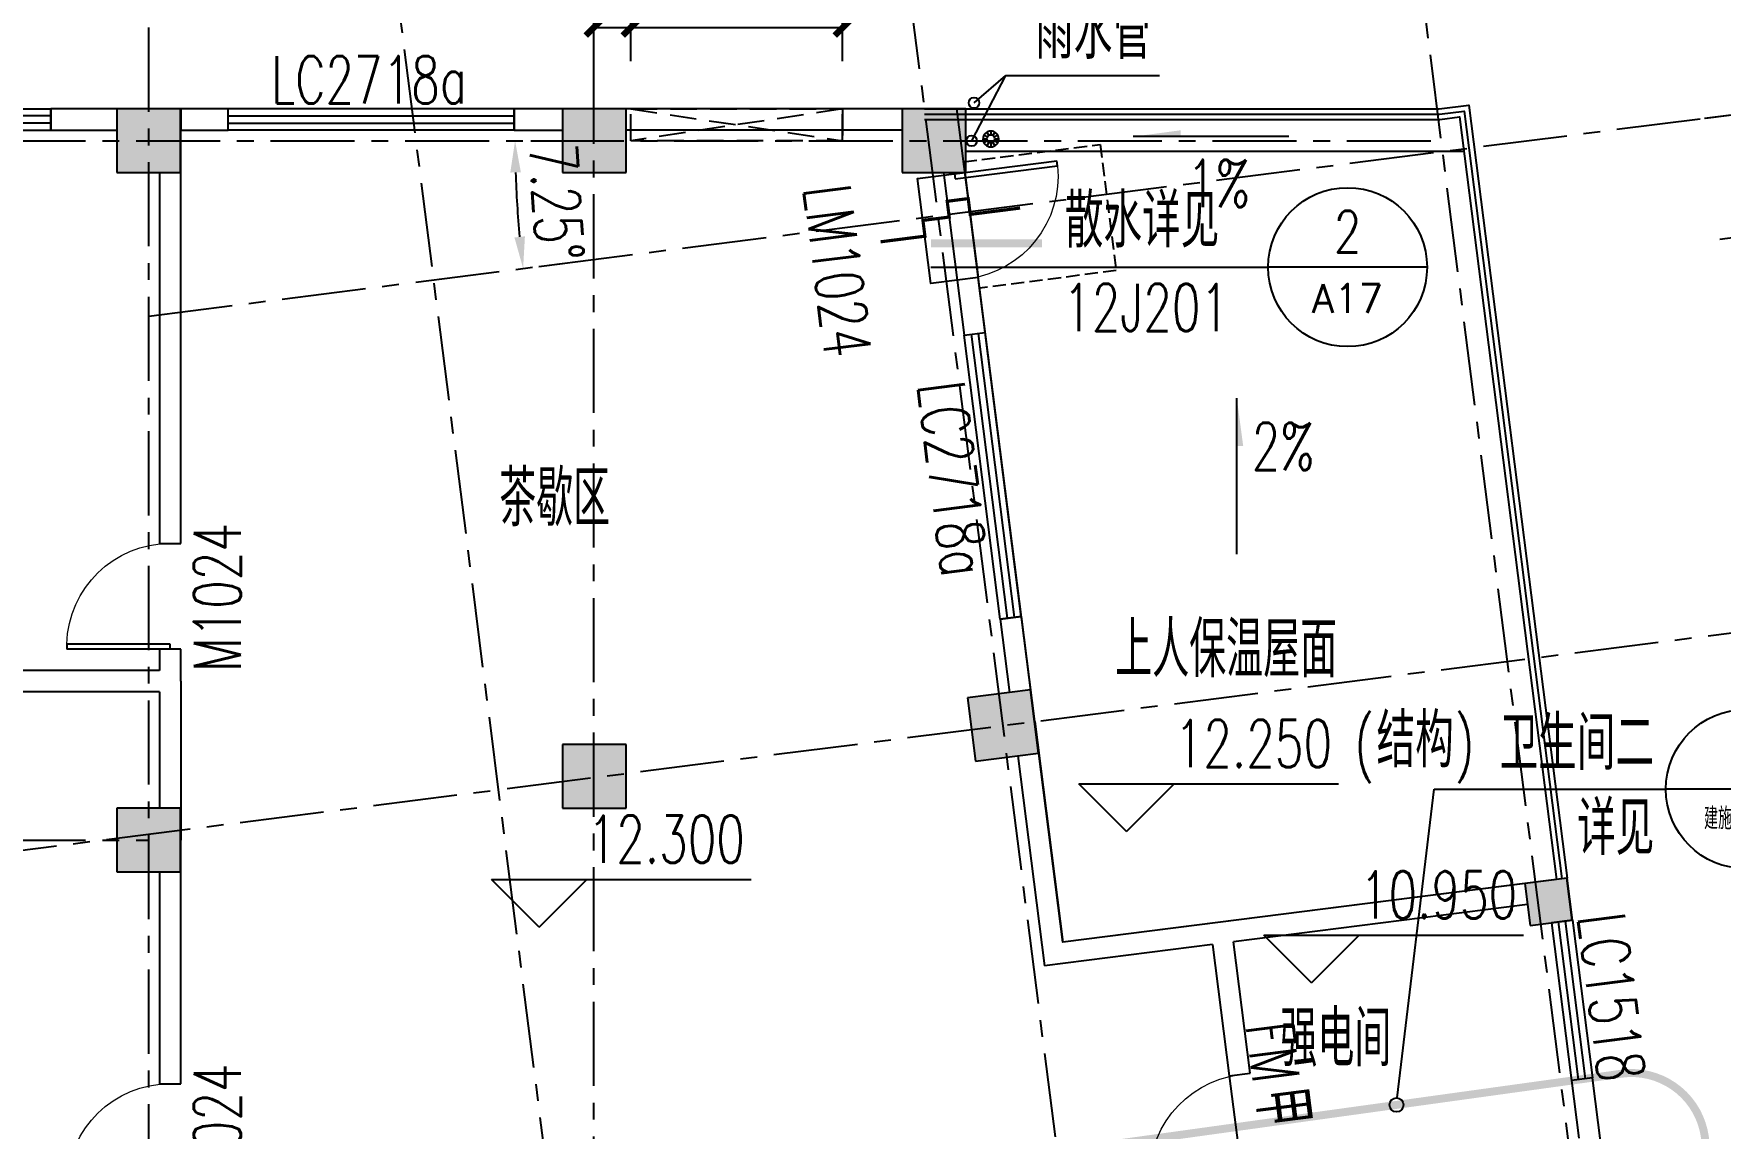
# Model space of a CAD drawing. Header units: millimetres. Extents: x -1048436 to -185795, y -983427 to 400387.
# Drawn here: x -699698 to -683778, y 10863 to 21192 of the extents above; entities that cross this region are included whole.
import ezdxf
from ezdxf.enums import TextEntityAlignment as Align

# ---------------------------------------------------------------- set-up
doc = ezdxf.new("R2010")
doc.units = ezdxf.units.MM
doc.header["$LTSCALE"] = 500
for name, pattern in [('( Dashed )', [0.75, 0.5, -0.25]), ('DASH', [0.35, 0.25, -0.1]), ('一层轴网$0$CENTER', [50.8, 31.75, -6.35, 6.35, -6.35])]:
    doc.linetypes.add(name, pattern=pattern)
for name, color, linetype in [('COLUMN', 254, 'Continuous'), ('DIM_IDEN', 3, 'Continuous'), ('DIM_LEAD', 3, 'Continuous'), ('PUB_DIM', 3, 'Continuous'), ('PUB_HATCH', 8, 'Continuous'), ('PUB_TEXT', 7, 'Continuous'), ('WINDOW', 4, 'Continuous'), ('WINDOW_TEXT', 7, 'Continuous'), ('一层轴网$0$PUB_DIM', 3, 'Continuous'), ('一层轴网$0$建-符号', 150, 'Continuous'), ('一层轴网$0$建-轴线', 1, '一层轴网$0$CENTER'), ('建-墙', 254, 'Continuous'), ('建-屋面-排水沟落水口', 175, 'Continuous'), ('建-文字', 4, 'Continuous'), ('建-楼梯-扶手栏杆', 3, 'Continuous'), ('建-符号', 13, 'Continuous'), ('建-符号-箭头', 13, 'Continuous'), ('建-符号-门编号', 13, 'Continuous'), ('建-门扇', 32, 'Continuous')]:
    doc.layers.add(name, color=color, linetype=linetype)
doc.styles.add('_TCH_DIM', font='SIMPLEX', dxfattribs={"bigfont": 'GBCBIG'})
doc.styles.add('_TCH_DIM_T3', font='SIMPLEX', dxfattribs={"width": 0.705882, "bigfont": 'GBCBIG'})
doc.styles.add('_TCH_LABEL', font='COMPLEX', dxfattribs={"bigfont": 'GBCBIG'})
doc.styles.add('_TCH_WINDOW', font='SIMPLEX', dxfattribs={"height": 3.5, "bigfont": 'GBCBIG'})
doc.styles.add('XD2008', font='xd-hzs.shx', dxfattribs={"width": 0.7, "bigfont": 'xd-hztxt.shx'})
doc.styles.add('一层轴网$0$_TCH_DIM_T3', font='SIMPLEX', dxfattribs={"width": 0.705882, "bigfont": 'GBCBIG'})
doc.styles.add('一层轴网$0$XD2008_T3', font='xd-hzs.shx', dxfattribs={"width": 0.7, "bigfont": 'xd-hztxt.shx'})
doc.dimstyles.new('_TCH_ARCH&&150', dxfattribs={"dimtxt": 446.25, "dimasz": 150, "dimexe": 375, "dimexo": 450, "dimgap": 150, "dimtad": 1, "dimdec": 0, "dimzin": 0, "dimdsep": 46, "dimtxsty": '_TCH_DIM_T3', "dimblk": 'ARCHTICK', "dimcen": 0.09, "dimclrt": 7, "dimazin": 2, "dimtfac": 1, "dimtdec": 0, "dimtix": 1, "dimtmove": 2, "dimatfit": 3, "dimldrblk": 'ARCHTICK', "dimfxl": 1, "dimtolj": 1, "dimtzin": 0, "dimarcsym": 0})
doc.dimstyles.new('一层轴网$0$_TCH_ARROW&&150', dxfattribs={"dimtxt": 446.25, "dimasz": 300, "dimexe": 375, "dimexo": 450, "dimgap": 150, "dimtad": 1, "dimdec": 0, "dimzin": 0, "dimdsep": 46, "dimtxsty": '一层轴网$0$_TCH_DIM_T3', "dimcen": 0.09, "dimclrt": 7, "dimazin": 2, "dimtfac": 1, "dimtdec": 0, "dimtix": 1, "dimtmove": 2, "dimatfit": 3, "dimfxl": 1, "dimtolj": 1, "dimtzin": 0, "dimarcsym": 0})
doc.dimstyles.new('一层轴网$0$XD100&&150', dxfattribs={"dimtxt": 525, "dimasz": 225, "dimexe": 150, "dimexo": 150, "dimgap": 75, "dimtad": 1, "dimdec": 0, "dimdsep": 46, "dimtxsty": '一层轴网$0$XD2008_T3', "dimblk": '一层轴网$0$_ARCHTICK', "dimcen": 2.5, "dimdle": 150, "dimclrt": 7, "dimaunit": 1, "dimadec": 0, "dimazin": 0, "dimtfac": 1, "dimtdec": 0, "dimtix": 1, "dimtmove": 0, "dimatfit": 3, "dimfxl": 1, "dimtolj": 1, "dimtzin": 0, "dimarcsym": 0})

# ---------------------------------------------------------------- blocks, each defined once
blk = doc.blocks.new('A$C70866F3F')
for p, q in [((75, 150), (0, 150)), ((20, 225), (85, 187)), ((20, 75), (85, 112)), ((75, 280), (112, 215)), ((112, 85), (75, 20)), ((150, 300), (150, 225)), ((150, 75), (150, 0)), ((225, 280), (187, 215)), ((187, 85), (225, 20)), ((215, 187), (280, 225)), ((215, 112), (280, 75)), ((300, 150), (225, 150))]:
    blk.add_line(p, q)
for radius in [150, 75]:
    blk.add_circle((150, 150), radius)
blk = doc.blocks.new('A$C1A8E3B15')
at = {"layer": 'DIM_LEAD'}
for p, q in [((62668, -3), (62990, 614)), ((62690, 357), (62990, 614)), ((62990, 614), (64440, 614))]:
    blk.add_line(p, q, dxfattribs=at)
at = {"layer": '建-屋面-排水沟落水口'}
for centre in [(62690, 357), (62668, -1)]:
    blk.add_circle(centre, 50, dxfattribs=at)
at = {"layer": '建-屋面-排水沟落水口', "xscale": -0.5, "yscale": 0.5, "zscale": 0.5, "rotation": 359.9999999666495}
blk.add_blockref('A$C70866F3F', (62924, -59), dxfattribs=at)
at = {"layer": 'PUB_TEXT', "style": '_TCH_DIM'}
blk.add_text('雨水管', height=506.4, dxfattribs=at).set_placement((63266, 772))
blk = doc.blocks.new('_ArchTick')
at = {"color": 0, "linetype": 'ByBlock', "const_width": 0.4}
blk.add_lwpolyline([(-0.5, -0.5), (0.5, 0.5)], dxfattribs=at)
blk = doc.blocks.new('*D3013')
at = {"layer": 'Defpoints', "color": 0, "transparency": 16777216}
for p in [(-73659, 96769), (-75643, 96516), (-73540, 95833)]:
    blk.add_point(p, dxfattribs=at)
at = {"layer": 'PUB_DIM', "color": 0, "lineweight": -2, "transparency": 16777216}
for p, q in [((-73603, 96322), (-73493, 95461)), ((-75587, 96070), (-75477, 95209)), ((-75524, 95581), (-73540, 95833))]:
    blk.add_line(p, q, dxfattribs=at)
at = {"layer": 'PUB_DIM', "color": 0, "lineweight": -2, "transparency": 16777216, "xscale": 150, "yscale": 150, "zscale": 150}
for p, rotation in [((-73540, 95833), 7.247525978362402), ((-75524, 95581), 187.2475259783624)]:
    blk.add_blockref('_ArchTick', p, dxfattribs=dict(at, rotation=rotation))
at = {"layer": 'PUB_DIM', "color": 7, "transparency": 16777216, "insert": (-74579, 96077), "char_height": 446.2, "attachment_point": 5, "rotation": 7.2475, "style": '_TCH_DIM_T3'}
blk.add_mtext('\\A1;2000', dxfattribs=at)
blk = doc.blocks.new('*D3014')
at = {"layer": 'Defpoints', "color": 0, "transparency": 16777216}
for p in [(-75643, 96516), (-77032, 96340), (-75524, 95581)]:
    blk.add_point(p, dxfattribs=at)
at = {"layer": 'PUB_DIM', "color": 0, "lineweight": -2, "transparency": 16777216}
for p, q in [((-75587, 96070), (-75477, 95209)), ((-76975, 95893), (-76866, 95032)), ((-76913, 95404), (-75524, 95581))]:
    blk.add_line(p, q, dxfattribs=at)
at = {"layer": 'PUB_DIM', "color": 0, "lineweight": -2, "transparency": 16777216, "xscale": 150, "yscale": 150, "zscale": 150}
for p, rotation in [((-75524, 95581), 7.247525978362555), ((-76913, 95404), 187.2475259783625)]:
    blk.add_blockref('_ArchTick', p, dxfattribs=dict(at, rotation=rotation))
at = {"layer": 'PUB_DIM', "color": 7, "transparency": 16777216, "insert": (-76266, 95862), "char_height": 446.2, "attachment_point": 5, "rotation": 7.2475, "style": '_TCH_DIM_T3'}
blk.add_mtext('\\A1;1400', dxfattribs=at)
blk = doc.blocks.new('*D3015')
at = {"layer": 'Defpoints', "color": 0, "transparency": 16777216}
for p in [(-80243, 116268), (-82243, 115501), (-80243, 115501)]:
    blk.add_point(p, dxfattribs=at)
at = {"layer": 'PUB_DIM', "color": 0, "lineweight": -2, "transparency": 16777216}
for p, q in [((-82243, 115951), (-82243, 116643)), ((-80243, 115951), (-80243, 116643)), ((-82243, 116268), (-80243, 116268))]:
    blk.add_line(p, q, dxfattribs=at)
at = {"layer": 'PUB_DIM', "color": 0, "lineweight": -2, "transparency": 16777216, "xscale": 150, "yscale": 150, "zscale": 150, "rotation": 180}
blk.add_blockref('_ArchTick', (-82243, 116268), dxfattribs=at)
at = {"layer": 'PUB_DIM', "color": 0, "lineweight": -2, "transparency": 16777216, "xscale": 150, "yscale": 150, "zscale": 150}
blk.add_blockref('_ArchTick', (-80243, 116268), dxfattribs=at)
at = {"layer": 'PUB_DIM', "color": 7, "transparency": 16777216, "insert": (-81243, 116642), "char_height": 446.2, "attachment_point": 5, "style": '_TCH_DIM_T3'}
blk.add_mtext('\\A1;2000', dxfattribs=at)
blk = doc.blocks.new('*D3016')
at = {"layer": 'Defpoints', "color": 0, "transparency": 16777216}
for p in [(-82243, 116268), (-82593, 115501), (-82243, 115501)]:
    blk.add_point(p, dxfattribs=at)
at = {"layer": 'PUB_DIM', "color": 0, "lineweight": -2, "transparency": 16777216}
for p, q in [((-82593, 115951), (-82593, 116643)), ((-82243, 115951), (-82243, 116643)), ((-82593, 116268), (-82243, 116268))]:
    blk.add_line(p, q, dxfattribs=at)
at = {"layer": 'PUB_DIM', "color": 0, "lineweight": -2, "transparency": 16777216, "xscale": 150, "yscale": 150, "zscale": 150, "rotation": 180}
blk.add_blockref('_ArchTick', (-82593, 116268), dxfattribs=at)
at = {"layer": 'PUB_DIM', "color": 0, "lineweight": -2, "transparency": 16777216, "xscale": 150, "yscale": 150, "zscale": 150}
blk.add_blockref('_ArchTick', (-82243, 116268), dxfattribs=at)
at = {"layer": 'PUB_DIM', "color": 7, "transparency": 16777216, "insert": (-83148, 116681), "char_height": 446.2, "attachment_point": 5, "style": '_TCH_DIM_T3'}
blk.add_mtext('\\A1;350', dxfattribs=at)
blk = doc.blocks.new('一层轴网$0$_ARCHTICK')
at = {"color": 0, "linetype": 'ByBlock', "const_width": 0.15}
blk.add_lwpolyline([(-0.5, -0.5), (0.5, 0.5)], dxfattribs=at)
blk = doc.blocks.new('*D3053')
at = {"layer": 'Defpoints', "color": 0, "transparency": 16777216}
for p in [(69444, 79990), (71543, 75368), (70056, 75179)]:
    blk.add_point(p, dxfattribs=at)
at = {"layer": '一层轴网$0$建-符号', "color": 0, "lineweight": -2, "transparency": 16777216}
for p, q in [((70913, 80328), (71562, 75219)), ((69593, 80009), (71080, 80198)), ((70205, 75198), (71692, 75387))]:
    blk.add_line(p, q, dxfattribs=at)
at = {"layer": '一层轴网$0$建-符号', "color": 0, "lineweight": -2, "transparency": 16777216, "xscale": 225, "yscale": 225, "zscale": 225}
for p, rotation in [((70932, 80179), 97.24752617045677), ((71543, 75368), 277.2475261704568)]:
    blk.add_blockref('一层轴网$0$_ARCHTICK', p, dxfattribs=dict(at, rotation=rotation))
at = {"layer": '一层轴网$0$建-符号', "color": 7, "transparency": 16777216, "insert": (71572, 77816), "char_height": 525, "attachment_point": 5, "rotation": 277.2475, "style": '一层轴网$0$XD2008_T3'}
blk.add_mtext('\\A1;4850', dxfattribs=at)
blk = doc.blocks.new('*D3064')
at = {"layer": 'Defpoints', "color": 0, "transparency": 16777216}
for p in [(57908, 79776), (67765, 79776), (58217, 79374), (57987, 78533)]:
    blk.add_point(p, dxfattribs=at)
at = {"layer": '一层轴网$0$PUB_DIM', "color": 0, "lineweight": -2, "transparency": 16777216}
for p, q in [((58358, 79776), (58583, 79776)), ((58433, 78590), (58656, 78618))]:
    blk.add_line(p, q, dxfattribs=at)
blk.add_arc((67765, 79776), 9557, 181.7986, 185.449, dxfattribs=at)
at = {"layer": '一层轴网$0$PUB_DIM', "color": 0, "transparency": 16777216}
for points in [[(58163, 79476), (58263, 79477), (58208, 79776)], [(58301, 78874), (58202, 78863), (58284, 78571)]]:
    blk.add_solid(points, dxfattribs=at)
at = {"layer": '一层轴网$0$PUB_DIM', "color": 7, "transparency": 16777216, "insert": (58600, 79196), "char_height": 446.2, "attachment_point": 5, "rotation": 273.6238, "style": '一层轴网$0$_TCH_DIM_T3'}
blk.add_mtext('\\A1;7.25°', dxfattribs=at)
blk = doc.blocks.new('*D1210')
at = {"layer": 'Defpoints', "color": 0, "transparency": 16777216}
for p in [(-683889, 16518), (-682657, 15667), (-683763, 15527)]:
    blk.add_point(p, dxfattribs=at)
at = {"layer": 'PUB_DIM', "color": 0, "lineweight": -2, "transparency": 16777216}
for p, q in [((-682783, 16659), (-682802, 16808)), ((-683443, 16575), (-682411, 16706)), ((-682783, 16659), (-682657, 15667)), ((-683317, 15583), (-682285, 15715)), ((-682657, 15667), (-682638, 15518))]:
    blk.add_line(p, q, dxfattribs=at)
at = {"layer": 'PUB_DIM', "color": 0, "lineweight": -2, "transparency": 16777216, "xscale": 150, "yscale": 150, "zscale": 150}
for p, rotation in [((-682783, 16659), 277.2475258899177), ((-682657, 15667), 97.2475258899177)]:
    blk.add_blockref('_ArchTick', p, dxfattribs=dict(at, rotation=rotation))
at = {"layer": 'PUB_DIM', "color": 7, "transparency": 16777216, "insert": (-682350, 16210), "char_height": 446.2, "attachment_point": 5, "rotation": 277.2475, "style": '_TCH_DIM_T3'}
blk.add_mtext('\\A1;1000', dxfattribs=at)
blk = doc.blocks.new('*D1211')
at = {"layer": 'Defpoints', "color": 0, "transparency": 16777216}
for p in [(-684230, 19197), (-682783, 16659), (-683889, 16518)]:
    blk.add_point(p, dxfattribs=at)
at = {"layer": 'PUB_DIM', "color": 0, "lineweight": -2, "transparency": 16777216}
for p, q in [((-683783, 19254), (-682752, 19385)), ((-683124, 19337), (-682783, 16659)), ((-683443, 16575), (-682411, 16706))]:
    blk.add_line(p, q, dxfattribs=at)
at = {"layer": 'PUB_DIM', "color": 0, "lineweight": -2, "transparency": 16777216, "xscale": 150, "yscale": 150, "zscale": 150}
for p, rotation in [((-683124, 19337), 97.2475258899177), ((-682783, 16659), 277.2475258899177)]:
    blk.add_blockref('_ArchTick', p, dxfattribs=dict(at, rotation=rotation))
at = {"layer": 'PUB_DIM', "color": 7, "transparency": 16777216, "insert": (-682584, 18045), "char_height": 446.2, "attachment_point": 5, "rotation": 277.2475, "style": '_TCH_DIM_T3'}
blk.add_mtext('\\A1;2700', dxfattribs=at)
blk = doc.blocks.new('*D1212')
at = {"layer": 'Defpoints', "color": 0, "transparency": 16777216}
for p in [(-684375, 20338), (-683124, 19337), (-684230, 19197)]:
    blk.add_point(p, dxfattribs=at)
at = {"layer": 'PUB_DIM', "color": 0, "lineweight": -2, "transparency": 16777216}
for p, q in [((-683269, 20479), (-683288, 20627)), ((-683928, 20395), (-682897, 20526)), ((-683269, 20479), (-683124, 19337)), ((-683783, 19254), (-682752, 19385)), ((-683124, 19337), (-683105, 19189))]:
    blk.add_line(p, q, dxfattribs=at)
at = {"layer": 'PUB_DIM', "color": 0, "lineweight": -2, "transparency": 16777216, "xscale": 150, "yscale": 150, "zscale": 150}
for p, rotation in [((-683269, 20479), 277.2475258899182), ((-683124, 19337), 97.24752588991825)]:
    blk.add_blockref('_ArchTick', p, dxfattribs=dict(at, rotation=rotation))
at = {"layer": 'PUB_DIM', "color": 7, "transparency": 16777216, "insert": (-682826, 19955), "char_height": 446.2, "attachment_point": 5, "rotation": 277.2475, "style": '_TCH_DIM_T3'}
blk.add_mtext('\\A1;1150', dxfattribs=at)
blk = doc.blocks.new('$DorLib2D$00000001')
for p, q in [((0.45, 0.975), (0.5, 0.975)), ((0.45, 0), (0.45, 0.975)), ((0.5, 0), (0.5, 0.975)), ((0.5, 0), (0.45, 0))]:
    blk.add_line(p, q)
at = {"lineweight": 13}
blk.add_arc((0.475, 0), 0.975, 91.4693, 180, dxfattribs=at)
blk = doc.blocks.new('$TCHSYS$WIN2D')
for p, q in [((-0.5, 0.5), (0.5, 0.5)), ((-0.5, 0.5), (-0.5, -0.5)), ((0.5, 0.5), (0.5, -0.5)), ((0.5, 0.1667), (-0.5, 0.1667)), ((0.5, -0.1667), (-0.5, -0.1667)), ((-0.5, -0.5), (0.5, -0.5))]:
    blk.add_line(p, q)
blk = doc.blocks.new('A$C6BF62B60')
at = {"linetype": '( Dashed )'}
for points in [[(-82243.1, 115501), (-80243.1, 115501), (-80243.1, 115201), (-82243.1, 115201), (-82243.1, 115501), (-80243.1, 115201), (-80243.1, 115501), (-82243.1, 115201)], [(-73659.4, 96768.6), (-75643.4, 96516.3), (-75681.3, 96813.9), (-73697.3, 97066.2), (-73659.4, 96768.6), (-75681.3, 96813.9), (-75643.4, 96516.3), (-73697.3, 97066.2)]]:
    blk.add_lwpolyline(points, dxfattribs=at)
at = {"layer": 'PUB_DIM'}
dim = blk.add_linear_dim(base=(-82243.1, 116268.4), p1=(-82593.1, 115501), p2=(-82243.1, 115501), angle=0, dimstyle='_TCH_ARCH&&150', dxfattribs=at)
dim.commit()
dim.dimension.update_dxf_attribs({"geometry": '*D3016', "text_midpoint": (-83148.1, 116680.9), "dimtype": 161})
for p1, p2, distance, picture, middle in [((-82243.1, 115501), (-80243.1, 115501), 767.5, '*D3015', (-81243.1, 116641.6)), ((-75643.4, 96516.3), (-73659.4, 96768.6), -943.2, '*D3013', (-74579.5, 96076.9)), ((-77032.2, 96339.7), (-75643.4, 96516.3), -943.2, '*D3014', (-76265.9, 95862.5))]:
    dim = blk.add_aligned_dim(p1=p1, p2=p2, distance=distance, dimstyle='_TCH_ARCH&&150', dxfattribs=at)
    dim.commit()
    dim.dimension.update_dxf_attribs({"geometry": picture, "text_midpoint": middle})
blk = doc.blocks.new('A$C2C8523F8')
at = {"layer": '一层轴网$0$建-符号'}
blk.add_line((69443.9, 79989.9), (73976.6, 80566.3), dxfattribs=at)
at = {"layer": '一层轴网$0$建-轴线', "ltscale": 0.05}
for p, q in [((74638.3, 19327.2), (66478.9, 83487.5)), ((69876.7, 18721.7), (61717.3, 82882)), ((65115, 18116.1), (56955.6, 82276.4)), ((58950, 55616.6), (58950, 82276.4)), ((54750, 78121.2), (69443.9, 79989.9)), ((11450, 79776.4), (66950.9, 79776.4)), ((53092.4, 73021.4), (70055.7, 75178.6)), ((11450, 73176.4), (54751.3, 73176.4))]:
    blk.add_line(p, q, dxfattribs=at)
blk.add_lwpolyline([(54750, -2500), (54750, 82276.4)], dxfattribs=at)
at = {"layer": '一层轴网$0$PUB_DIM'}
dim = blk.add_angular_dim_3p(base=(58216.6, 79373.6), center=(67765.4, 79776.4), p1=(57908.1, 79776.4), p2=(57986.9, 78532.9), dimstyle='一层轴网$0$_TCH_ARROW&&150', dxfattribs=at)
dim.commit()
dim.dimension.update_dxf_attribs({"geometry": '*D3064', "text_midpoint": (58599.6, 79195.9)})
at = {"layer": '一层轴网$0$建-符号'}
dim = blk.add_aligned_dim(p1=(69443.9, 79989.9), p2=(70055.7, 75178.6), distance=1499.7, dimstyle='一层轴网$0$XD100&&150', dxfattribs=at)
dim.commit()
dim.dimension.update_dxf_attribs({"geometry": '*D3053', "text_midpoint": (71572.4, 77816)})

msp = doc.modelspace()

# ---------------------------------------------------------------- hatches: boundary and pattern name
at = {"layer": 'PUB_HATCH'}
for points in [[(-698912.7, 20482.4), (-698912.7, 19882.4), (-698312.7, 19882.4), (-698312.7, 20482.4)], [(-694705.8, 20482.4), (-694705.8, 19882.4), (-694105.8, 19882.4), (-694105.8, 20482.4)], [(-691500.9, 20482.4), (-691500.9, 19882.4), (-690900.9, 19882.4), (-690900.9, 20482.4)], [(-690885.4, 14923.3), (-690809.7, 14328.1), (-690214.5, 14403.8), (-690290.2, 14999)], [(-694705.6, 14485), (-694705.6, 13885), (-694105.6, 13885), (-694105.6, 14485)], [(-698912.7, 13882.4), (-698912.7, 13282.4), (-698312.7, 13282.4), (-698312.7, 13882.4)], [(-685622.5, 13173.2), (-685572.1, 12776.4), (-685175.3, 12826.9), (-685225.7, 13223.7)]]:
    msp.add_hatch(color=256, dxfattribs=at).paths.add_polyline_path(points)
at = {"layer": '建-符号-箭头'}
for points in [[(-689321.7, 20220.4), (-688871.7, 20220.4), (-688871.7, 20280.4)], [(-688341.7, 17752), (-688341.7, 17302), (-688281.7, 17302)]]:
    msp.add_hatch(color=256, dxfattribs=at).paths.add_polyline_path(points)

# ---------------------------------------------------------------- linework, layer by layer
msp.add_line((-688794.5, 12769.8), (-689786.5, 12643.7))
for points in [[(-691288.6, 20482.5), (-686430.5, 20482.5), (-686152, 20517.9), (-685224.4, 13223.9)], [(-690981, 18865.9), (-691229, 18834.3), (-691355.1, 19826.3), (-691107.1, 19857.9), (-690981, 18865.9)]]:
    msp.add_lwpolyline(points)
msp.add_lwpolyline([(-690985, 20482.5), (-686430.5, 20482.5), (-686152, 20517.9), (-685224.4, 13223.9), (-689984.9, 12618.5)], close=True)
at = {"const_width": 30}
msp.add_lwpolyline([(-691704.8, 19228), (-691285.8, 19281.3), (-691304.8, 19430.1), (-691056.8, 19461.7), (-691075.7, 19610.5), (-690877.3, 19635.7), (-690858.4, 19486.9), (-690387.7, 19546.7)], dxfattribs=at)
at = {"layer": 'COLUMN'}
for p, q in [((-698912.7, 20482.4), (-698912.7, 19882.4)), ((-698312.7, 20482.4), (-698912.7, 20482.4)), ((-698312.7, 19882.4), (-698312.7, 20482.4)), ((-694705.8, 20482.4), (-694705.8, 19882.4)), ((-694105.8, 20482.4), (-694705.8, 20482.4)), ((-694105.8, 19882.4), (-694105.8, 20482.4)), ((-691500.9, 20482.4), (-691500.9, 19882.4)), ((-690900.9, 20482.4), (-691500.9, 20482.4)), ((-690900.9, 19882.4), (-690900.9, 20482.4)), ((-698912.7, 19882.4), (-698312.7, 19882.4)), ((-694705.8, 19882.4), (-694105.8, 19882.4)), ((-691500.9, 19882.4), (-690900.9, 19882.4)), ((-690290.2, 14999), (-690885.4, 14923.3)), ((-690214.5, 14403.8), (-690290.2, 14999)), ((-690885.4, 14923.3), (-690809.7, 14328.1)), ((-694705.6, 14485), (-694705.6, 13885)), ((-694105.6, 14485), (-694705.6, 14485)), ((-694105.6, 13885), (-694105.6, 14485)), ((-690809.7, 14328.1), (-690214.5, 14403.8)), ((-698912.7, 13882.4), (-698912.7, 13282.4)), ((-698312.7, 13882.4), (-698912.7, 13882.4)), ((-698312.7, 13282.4), (-698312.7, 13882.4)), ((-694705.6, 13885), (-694105.6, 13885)), ((-698912.7, 13282.4), (-698312.7, 13282.4)), ((-685225.7, 13223.7), (-685622.5, 13173.2)), ((-685175.3, 12826.9), (-685225.7, 13223.7)), ((-685622.5, 13173.2), (-685572.1, 12776.4)), ((-685572.1, 12776.4), (-685175.3, 12826.9))]:
    msp.add_line(p, q, dxfattribs=at)
at = {"layer": 'DIM_IDEN'}
for p, q in [((-686826.9, 11149), (-686479.4, 14063.1)), ((-686479.4, 14063.1), (-684291.6, 14063.1)), ((-682791.6, 14063.1), (-684291.6, 14063.1))]:
    msp.add_line(p, q, dxfattribs=at)
for centre, radius in [((-683541.6, 14063.1), 750), ((-686834.8, 11083.2), 66.2)]:
    msp.add_circle(centre, radius, dxfattribs=at)
at = {"layer": '建-墙'}
for p, q in [((-698311.1, 20482.5), (-699537.7, 20482.5)), ((-699537.7, 20482.5), (-699537.7, 20282.5)), ((-698311.1, 16382.5), (-698311.1, 20482.5)), ((-697863.1, 20482.5), (-698311.1, 20482.5)), ((-698311.1, 20482.5), (-698311.1, 20282.5)), ((-697863.1, 20282.5), (-697863.1, 20482.5)), ((-694705.6, 20482.5), (-695163.1, 20482.5)), ((-695163.1, 20482.5), (-695163.1, 20282.5)), ((-694705.6, 20482.4), (-694705.6, 20482.5)), ((-690985, 20482.5), (-694405.8, 20482.5)), ((-694405.8, 20482.4), (-694405.8, 20482.5)), ((-690985, 20482.4), (-690985, 20482.5)), ((-699537.7, 20282.5), (-698912.7, 20282.5)), ((-698311.1, 20282.5), (-697863.1, 20282.5)), ((-695163.1, 20282.5), (-694705.8, 20282.5)), ((-691500.9, 20282.5), (-694105.8, 20282.5)), ((-698511.1, 19882.4), (-698511.1, 16382.5)), ((-691110.3, 19882.4), (-691107.1, 19857.9)), ((-691107.1, 19857.9), (-690914.1, 19882.4)), ((-690782.6, 18891.1), (-690981, 18865.9)), ((-690981, 18865.9), (-690915, 18346.7)), ((-690716.6, 18371.9), (-690782.6, 18891.1)), ((-690915, 18346.7), (-690716.6, 18371.9)), ((-698511.1, 16382.5), (-698311.1, 16382.5)), ((-690375.9, 15693.5), (-690574.3, 15668.3)), ((-690574.3, 15668.3), (-690486.1, 14974.1)), ((-690249.8, 14701.7), (-690375.9, 15693.5)), ((-698311.1, 15382.5), (-698511.1, 15382.5)), ((-698511.1, 15382.5), (-698511.1, 15182.5)), ((-698311.1, 15082.5), (-698311.1, 15382.5)), ((-698511.1, 15182.5), (-704861.4, 15182.5)), ((-698511.1, 14982.5), (-704861.4, 14982.5)), ((-698511.1, 14982.5), (-698511.1, 13882.4)), ((-698311.1, 15082.5), (-698311.1, 13582.4)), ((-690249.8, 14701.7), (-689984.9, 12618.5)), ((-690410.4, 14378.8), (-690158.1, 12394.8)), ((-698311.1, 11282.5), (-698311.1, 13582.4)), ((-698511.1, 13282.4), (-698511.1, 11282.5)), ((-685224.4, 13223.9), (-685225.7, 13223.7)), ((-685174, 12827.1), (-685224.4, 13223.9)), ((-685622.5, 13173.2), (-688496.9, 12807.7)), ((-685597.3, 12974.8), (-688372.4, 12621.9)), ((-688496.9, 12807.7), (-689984.9, 12618.5)), ((-685175.3, 12826.9), (-685174, 12827.1)), ((-688570.8, 12596.7), (-690158.1, 12394.8)), ((-688570.8, 12596.7), (-688413.1, 11356.7)), ((-688214.7, 11381.9), (-688372.4, 12621.9)), ((-688413.1, 11356.7), (-688214.7, 11381.9)), ((-684984.7, 11339), (-685183.1, 11313.8)), ((-685183.1, 11313.8), (-685113.8, 10768.2)), ((-684902.7, 10694.2), (-684984.7, 11339)), ((-698511.1, 11282.5), (-698311.1, 11282.5))]:
    msp.add_line(p, q, dxfattribs=at)
at = {"layer": '建-墙', "linetype": 'DASH'}
msp.add_lwpolyline([(-690921.4, 19982.3), (-689631.7, 20146.3), (-689480.4, 18955.9), (-690770, 18791.9)], dxfattribs=at)
at = {"layer": '建-屋面-排水沟落水口'}
msp.add_line((-690900.9, 20082.5), (-686197.5, 20082.5), dxfattribs=at)
at = {"layer": '建-楼梯-扶手栏杆'}
for points in [[(-691288.6, 20432.5), (-686427.3, 20432.5), (-686195.3, 20462), (-685274, 13217.5)], [(-691288.6, 20382.5), (-686424.2, 20382.5), (-686238.6, 20406), (-685323.6, 13211.2)]]:
    msp.add_lwpolyline(points, dxfattribs=at)
at = {"layer": '建-符号'}
for p, q in [((-691229, 18988.9), (-690461.3, 18988.9)), ((-690461.3, 18988.9), (-688046.3, 18988.9)), ((-686546.3, 18988.9), (-688046.3, 18988.9)), ((-689383.9, 13661.9), (-689833.9, 14111.9)), ((-689833.9, 14111.9), (-687382.9, 14111.9)), ((-689383.9, 13661.9), (-688933.9, 14111.9)), ((-694926, 12759.4), (-695376, 13209.4)), ((-695376, 13209.4), (-692925, 13209.4)), ((-694926, 12759.4), (-694476, 13209.4)), ((-687635.9, 12235.1), (-688085.9, 12685.1)), ((-688085.9, 12685.1), (-685634.9, 12685.1)), ((-687635.9, 12235.1), (-687185.9, 12685.1))]:
    msp.add_line(p, q, dxfattribs=at)
at = {"layer": '建-符号', "const_width": 75}
msp.add_lwpolyline([(-691229, 19213.9), (-690181.7, 19213.9)], dxfattribs=at)
at = {"layer": '建-符号'}
msp.add_circle((-687296.3, 18988.9), 750, dxfattribs=at)
at = {"layer": '建-符号-箭头'}
for points in [[(-687850, 20220.4), (-689321.7, 20220.4)], [(-688341.7, 16280.3), (-688341.7, 17752)]]:
    msp.add_lwpolyline(points, dxfattribs=at)
at = {"layer": '建-符号-箭头', "linetype": 'DASH', "ltscale": 2, "const_width": 75}
msp.add_lwpolyline([(-691342.4, 9751.9, -0.4142136), (-690745.1, 10541.4), (-684713, 11377.3, -0.4142136), (-683923.6, 10780), (-683267, 6041.9, -0.4142136), (-683864.3, 5252.5), (-689896.4, 4416.6, -0.4142136), (-690685.8, 5013.9)], format="xyb", close=True, dxfattribs=at)
at = {"layer": '建-门扇'}
for p, q in [((-691107.1, 19857.9), (-690981, 18865.9)), ((-690908.7, 19883.1), (-690782.6, 18891.1)), ((-688413.1, 11356.7), (-688287, 10364.7))]:
    msp.add_line(p, q, dxfattribs=at)

# ---------------------------------------------------------------- block references
for name, p in [('A$C2C8523F8', (-753362.7, -59594)), ('A$C6BF62B60', (-611819.6, -95018.5)), ('A$C1A8E3B15', (-753512.7, 20182.4))]:
    msp.add_blockref(name, p)
at = {"layer": 'WINDOW'}
ref = msp.add_blockref('$TCHSYS$WIN2D', (-700887.7, 20382.5), dxfattribs=dict(at, xscale=-2700, yscale=200, zscale=-2700, rotation=180))
ref.add_attrib('A', 'LC2718', (-701697.7, 20567.7), dxfattribs={"layer": 'WINDOW_TEXT', "height": 446.25, "style": '_TCH_WINDOW', "width": 0.705882})
ref = msp.add_blockref('$TCHSYS$WIN2D', (-696513.1, 20382.5), dxfattribs=dict(at, xscale=2700, yscale=200, zscale=2700, rotation=180.0000000037921))
ref.add_attrib('A', 'LC2718a', (-697458.1, 20534.3), dxfattribs={"layer": 'WINDOW_TEXT', "height": 446.25, "rotation": 0, "style": '_TCH_WINDOW', "width": 0.705882})
ref = msp.add_blockref('$TCHSYS$WIN2D', (-690645.5, 17020.1), dxfattribs=dict(at, xscale=-2700, yscale=-200, zscale=-2700, rotation=277.2475258529979))
ref.add_attrib('A', 'LC2718a', (-691358, 17882.1), dxfattribs={"layer": 'WINDOW_TEXT', "height": 446.25, "rotation": 277.24753, "style": '_TCH_WINDOW', "width": 0.705882})
ref = msp.add_blockref('$TCHSYS$WIN2D', (-685178.6, 12070.4), dxfattribs=dict(at, xscale=1500, yscale=200, zscale=1500, rotation=277.2475258529968))
ref.add_attrib('A', 'LC1518', (-685126.3, 12863.4), dxfattribs={"layer": 'WINDOW_TEXT', "height": 446.25, "rotation": 277.24753, "style": '_TCH_WINDOW', "width": 0.705882})
at = {"layer": '建-门扇'}
ref = msp.add_blockref('$DorLib2D$00000001', (-690944.9, 19374.5), dxfattribs=dict(at, xscale=-1000, yscale=1000, zscale=200, rotation=277.2475258529979))
ref.add_attrib('A', 'LM1024', (-692435.1, 19737.1), dxfattribs={"layer": '建-符号-门编号', "height": 446.25, "rotation": 277.24753, "style": '_TCH_WINDOW', "width": 0.705882})
ref = msp.add_blockref('$DorLib2D$00000001', (-698411.1, 15882.5), dxfattribs=dict(at, xscale=1000, yscale=-1000, zscale=200, rotation=270))
ref.add_attrib('A', 'M1024', (-697742.3, 15170), dxfattribs={"layer": '建-符号-门编号', "height": 446.25, "rotation": 90, "style": '_TCH_WINDOW', "width": 0.705882})
ref = msp.add_blockref('$DorLib2D$00000001', (-698411.1, 10782.5), dxfattribs=dict(at, xscale=1000, yscale=-1000, zscale=200, rotation=270))
ref.add_attrib('A', 'M1024', (-697742.3, 10070), dxfattribs={"layer": '建-符号-门编号', "height": 446.25, "rotation": 90, "style": '_TCH_WINDOW', "width": 0.705882})
at = {"layer": '建-门扇', "xscale": 1000, "yscale": -1000, "zscale": 200, "rotation": 277.2475258529981}
msp.add_blockref('$DorLib2D$00000001', (-688250.9, 10873.3), dxfattribs=at)

# ---------------------------------------------------------------- texts
at = {"layer": 'PUB_TEXT', "style": '_TCH_DIM'}
for s, p in [('散水详见', (-689965.9, 19174.3)), ('卫生间二', (-685862.1, 14243)), ('详见', (-685130.5, 13442.1))]:
    msp.add_text(s, height=506.38, dxfattribs=at).set_placement(p)
for s, height, p, p2 in [('2', 391.5, (-687426.8, 19127.7), (-687165.8, 19127.7)), ('A17', 271.71, (-687632.7, 18557.8), (-686959.9, 18557.8))]:
    msp.add_text(s, height=height, dxfattribs=at).set_placement(p, p2, align=Align.FIT)
at = {"layer": 'PUB_TEXT', "style": '_TCH_DIM', "width": 0.705882}
msp.add_text('12J201', height=446.25, dxfattribs=at).set_placement((-689981.3, 18385.2))
at = {"layer": 'PUB_TEXT', "style": '_TCH_LABEL', "width": 0.947735}
msp.add_text('建施-17', height=204.58, dxfattribs=at).set_placement((-683931.3, 13684.1), (-683151.9, 13684.1), align=Align.FIT)
at = {"layer": '建-文字'}
for s, height, style, width, p in [('1%', 446.25, '_TCH_DIM', 0.705882, (-688811.8, 19556)), ('2%', 446.25, '_TCH_DIM', 0.705882, (-688201.7, 17074.4)), ('茶歇区', 525, 'XD2008', 0.7, (-695304.6, 16545.4)), ('上人保温屋面', 525, 'XD2008', 0.7, (-689489.5, 15118.8)), ('12.250', 446.25, '_TCH_DIM', 0.705882, (-688927.9, 14269.4)), ('(', 446.2, '_TCH_DIM', 0.705882, (-687232.9, 14269.4)), (')', 446.2, '_TCH_DIM', 0.705882, (-686285.6, 14269.4)), ('12.300', 446.25, '_TCH_DIM', 0.705882, (-694470, 13366.9)), ('10.950', 446.25, '_TCH_DIM', 0.705882, (-687179.9, 12842.6)), ('强电间', 525, 'XD2008', 0.7, (-687931.2, 11446.9))]:
    msp.add_text(s, height=height, dxfattribs=dict(at, style=style, width=width)).set_placement(p)
at = {"layer": '建-文字', "style": '_TCH_DIM'}
msp.add_text('结构', height=506.38, dxfattribs=at).set_placement((-687022.9, 14269.4))
at = {"layer": '建-符号-门编号', "style": '_TCH_WINDOW', "width": 0.705882}
msp.add_text('FM', height=446.25, rotation=277.24753, dxfattribs=at).set_placement((-688260, 11836.6))
at = {"layer": '建-符号-门编号', "style": '_TCH_WINDOW'}
msp.add_text('甲', height=506.4, rotation=277.24753, dxfattribs=at).set_placement((-688180.5, 11211.7))

# ---------------------------------------------------------------- dimensions: what is measured, and where the dimension line sits
at = {"layer": 'PUB_DIM'}
for p1, p2, picture, middle in [((-684374.8, 20337.9), (-684229.7, 19196.9), '*D1212', (-682826.4, 19955.1)), ((-684229.7, 19196.9), (-683889.1, 16518.4), '*D1211', (-682583.5, 18045.3)), ((-683889.1, 16518.4), (-683762.9, 15526.6), '*D1210', (-682350.1, 16210.2))]:
    dim = msp.add_aligned_dim(p1=p1, p2=p2, distance=1114.6, dimstyle='_TCH_ARCH&&150', dxfattribs=at)
    dim.commit()
    dim.dimension.update_dxf_attribs({"geometry": picture, "text_midpoint": middle})

doc.saveas('drawing.dxf')
